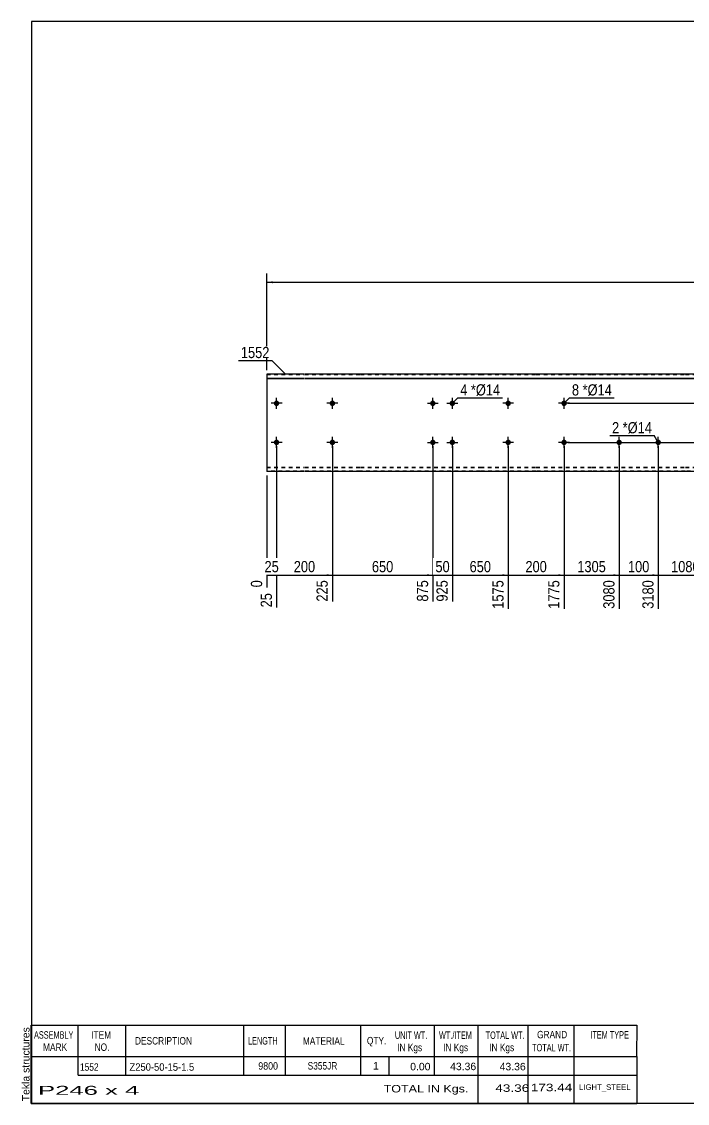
# Model space of a CAD drawing. Header units: millimetres. Extents: x -63 to 340, y -174 to 103.
# Drawn here: x -62.7 to 107.6, y -174.3 to 102.8 of the extents above; entities that cross this region are included whole.
import ezdxf

# ---------------------------------------------------------------- set-up
doc = ezdxf.new("R2010")
doc.units = ezdxf.units.MM
doc.linetypes.add('DXK_LINE_DOT1', pattern=[1.8814, 0.9407, -0.9407])
doc.styles.add('Arial', font='ARIAL.TTF', dxfattribs={"height": 0.2})
doc.styles.add('Arial Narrow', font='ARIALN.TTF', dxfattribs={"height": 0.2})

# ---------------------------------------------------------------- blocks, each defined once
blk = doc.blocks.new('Unknown-629092695-1872')
at = {"color": 5, "linetype": 'Continuous'}
for p, q in [((339.77, 102.75), (-60.23, 102.75)), ((-60.23, 102.75), (-60.23, -174.25)), ((339.77, -174.25), (339.77, 102.75)), ((-60.23, -174.25), (339.77, -174.25))]:
    blk.add_line(p, q, dxfattribs=at)
at = {"color": 174, "linetype": 'Continuous', "style": 'Arial'}
blk.add_text('Tekla structures', height=1.9102, rotation=90, dxfattribs=at).set_placement((-60.73, -173.75))
blk = doc.blocks.new('Part-629092695-1218 - 1203')
at = {"color": 2, "linetype": 'Continuous'}
for p, q in [((9.6, 12.5), (0, 12.5)), ((0, 12.5), (0, -12.5)), ((0, 11.44), (9.6, 11.44)), ((0, 11.33), (9.6, 11.33)), ((23.89, 12.5), (9.7, 12.5)), ((9.7, 11.44), (23.89, 11.44)), ((9.7, 11.33), (23.89, 11.33)), ((54.59, 12.5), (23.99, 12.5)), ((23.99, 11.44), (54.59, 11.44)), ((23.99, 11.33), (54.59, 11.33)), ((68.88, 12.5), (54.69, 12.5)), ((54.69, 11.44), (68.88, 11.44)), ((54.69, 11.33), (68.88, 11.33)), ((83.18, 12.5), (68.98, 12.5)), ((68.98, 11.44), (83.18, 11.44)), ((68.98, 11.33), (83.18, 11.33)), ((107.08, 12.5), (83.28, 12.5)), ((83.28, 11.44), (107.08, 11.44)), ((83.28, 11.33), (107.08, 11.33)), ((130.98, 12.5), (107.18, 12.5)), ((107.18, 11.44), (130.98, 11.44)), ((107.18, 11.33), (130.98, 11.33)), ((154.88, 12.5), (131.08, 12.5)), ((131.08, 11.44), (154.88, 11.44)), ((131.08, 11.33), (154.88, 11.33)), ((178.78, 12.5), (154.98, 12.5)), ((154.98, 11.44), (178.78, 11.44)), ((154.98, 11.33), (178.78, 11.33)), ((193.07, 12.5), (178.88, 12.5)), ((178.88, 11.44), (193.07, 11.44)), ((178.88, 11.33), (193.07, 11.33)), ((207.36, 12.5), (193.17, 12.5)), ((193.17, 11.44), (207.36, 11.44)), ((193.17, 11.33), (207.36, 11.33)), ((238.06, 12.5), (207.46, 12.5)), ((207.46, 11.44), (238.06, 11.44)), ((207.46, 11.33), (238.06, 11.33)), ((252.35, 12.5), (238.16, 12.5)), ((238.16, 11.44), (252.35, 11.44)), ((238.16, 11.33), (252.35, 11.33)), ((262.05, 12.5), (252.45, 12.5)), ((252.45, 11.44), (262.05, 11.44)), ((252.45, 11.33), (262.05, 11.33)), ((262.05, -12.5), (262.05, 12.5)), ((9.6, -12.5), (0, -12.5)), ((23.89, -12.5), (9.7, -12.5)), ((54.59, -12.5), (23.99, -12.5)), ((68.88, -12.5), (54.69, -12.5)), ((83.18, -12.5), (68.98, -12.5)), ((107.08, -12.5), (83.28, -12.5)), ((130.98, -12.5), (107.18, -12.5)), ((154.88, -12.5), (131.08, -12.5)), ((178.78, -12.5), (154.98, -12.5)), ((193.07, -12.5), (178.88, -12.5)), ((207.36, -12.5), (193.17, -12.5)), ((238.06, -12.5), (207.46, -12.5)), ((252.35, -12.5), (238.16, -12.5)), ((262.05, -12.5), (252.45, -12.5))]:
    blk.add_line(p, q, dxfattribs=at)
at = {"color": 7, "linetype": 'DXK_LINE_DOT1'}
for p, q in [((0, 12.35), (9.6, 12.35)), ((9.7, 12.35), (23.89, 12.35)), ((23.99, 12.35), (54.59, 12.35)), ((54.69, 12.35), (68.88, 12.35)), ((68.98, 12.35), (83.18, 12.35)), ((83.28, 12.35), (107.08, 12.35)), ((107.18, 12.35), (130.98, 12.35)), ((131.08, 12.35), (154.88, 12.35)), ((154.98, 12.35), (178.78, 12.35)), ((178.88, 12.35), (193.07, 12.35)), ((193.17, 12.35), (207.36, 12.35)), ((207.46, 12.35), (238.06, 12.35)), ((238.16, 12.35), (252.35, 12.35)), ((252.45, 12.35), (262.05, 12.35)), ((0, -11.33), (9.6, -11.33)), ((0, -11.44), (9.6, -11.44)), ((9.6, -12.35), (0, -12.35)), ((9.7, -11.33), (23.89, -11.33)), ((9.7, -11.44), (23.89, -11.44)), ((23.89, -12.35), (9.7, -12.35)), ((23.99, -11.33), (54.59, -11.33)), ((23.99, -11.44), (54.59, -11.44)), ((54.59, -12.35), (23.99, -12.35)), ((54.69, -11.33), (68.88, -11.33)), ((54.69, -11.44), (68.88, -11.44)), ((68.88, -12.35), (54.69, -12.35)), ((68.98, -11.33), (83.18, -11.33)), ((68.98, -11.44), (83.18, -11.44)), ((83.18, -12.35), (68.98, -12.35)), ((83.28, -11.33), (107.08, -11.33)), ((83.28, -11.44), (107.08, -11.44)), ((107.08, -12.35), (83.28, -12.35)), ((107.18, -11.33), (130.98, -11.33)), ((107.18, -11.44), (130.98, -11.44)), ((130.98, -12.35), (107.18, -12.35)), ((131.08, -11.33), (154.88, -11.33)), ((131.08, -11.44), (154.88, -11.44)), ((154.88, -12.35), (131.08, -12.35)), ((154.98, -11.33), (178.78, -11.33)), ((154.98, -11.44), (178.78, -11.44)), ((178.78, -12.35), (154.98, -12.35)), ((178.88, -11.33), (193.07, -11.33)), ((178.88, -11.44), (193.07, -11.44)), ((193.07, -12.35), (178.88, -12.35)), ((193.17, -11.33), (207.36, -11.33)), ((193.17, -11.44), (207.36, -11.44)), ((207.36, -12.35), (193.17, -12.35)), ((207.46, -11.33), (238.06, -11.33)), ((207.46, -11.44), (238.06, -11.44)), ((238.06, -12.35), (207.46, -12.35)), ((238.16, -11.33), (252.35, -11.33)), ((238.16, -11.44), (252.35, -11.44)), ((252.35, -12.35), (238.16, -12.35)), ((252.45, -11.33), (262.05, -11.33)), ((252.45, -11.44), (262.05, -11.44)), ((262.05, -12.35), (252.45, -12.35))]:
    blk.add_line(p, q, dxfattribs=at)
blk = doc.blocks.new('Bolt-629092695-1219 - 1203')
at = {"linetype": 'Continuous'}
for points in [[(90.18, -4.3, -1), (90.18, -5.7, -1)], [(100.18, -4.3, -1), (100.18, -5.7, -1)]]:
    blk.add_hatch(color=3, dxfattribs=at).paths.add_polyline_path(points)
at = {"color": 3, "linetype": 'Continuous'}
for p, q in [((88.78, -5), (91.58, -5)), ((90.18, -6.4), (90.18, -3.6)), ((98.78, -5), (101.58, -5)), ((100.18, -6.4), (100.18, -3.6))]:
    blk.add_line(p, q, dxfattribs=at)
blk = doc.blocks.new('Bolt-629092695-1225 - 1203')
at = {"linetype": 'Continuous'}
for points in [[(41.79, 5, -1), (43.19, 5, -1)], [(46.79, 5, -1), (48.19, 5, -1)], [(41.79, -5, -1), (43.19, -5, -1)], [(46.79, -5, -1), (48.19, -5, -1)]]:
    blk.add_hatch(color=3, dxfattribs=at).paths.add_polyline_path(points)
at = {"color": 3, "linetype": 'Continuous'}
for p, q in [((42.49, 3.6), (42.49, 6.4)), ((47.49, 3.6), (47.49, 6.4)), ((41.09, 5), (43.89, 5)), ((46.09, 5), (48.89, 5)), ((41.09, -5), (43.89, -5)), ((42.49, -6.4), (42.49, -3.6)), ((46.09, -5), (48.89, -5)), ((47.49, -6.4), (47.49, -3.6))]:
    blk.add_line(p, q, dxfattribs=at)
blk = doc.blocks.new('Bolt-629092695-1226 - 1203')
at = {"linetype": 'Continuous'}
for points in [[(16.09, 5, -1), (17.49, 5, -1)], [(61.08, 5, -1), (62.48, 5, -1)]]:
    blk.add_hatch(color=3, dxfattribs=at).paths.add_polyline_path(points)
at = {"color": 3, "linetype": 'Continuous'}
for p, q in [((16.79, 3.6), (16.79, 6.4)), ((61.78, 3.6), (61.78, 6.4)), ((18.19, 5), (15.39, 5)), ((63.18, 5), (60.38, 5))]:
    blk.add_line(p, q, dxfattribs=at)
blk = doc.blocks.new('Bolt-629092695-1227 - 1203')
at = {"linetype": 'Continuous'}
for points in [[(16.09, -5, -1), (17.49, -5, -1)], [(61.08, -5, -1), (62.48, -5, -1)]]:
    blk.add_hatch(color=3, dxfattribs=at).paths.add_polyline_path(points)
at = {"color": 3, "linetype": 'Continuous'}
for p, q in [((18.19, -5), (15.39, -5)), ((16.79, -6.4), (16.79, -3.6)), ((63.18, -5), (60.38, -5)), ((61.78, -6.4), (61.78, -3.6))]:
    blk.add_line(p, q, dxfattribs=at)
blk = doc.blocks.new('Bolt-629092695-1231 - 1203')
at = {"linetype": 'Continuous'}
for points in [[(1.8, 5, -1), (3.2, 5, -1)], [(75.38, 5, -1), (76.78, 5, -1)]]:
    blk.add_hatch(color=3, dxfattribs=at).paths.add_polyline_path(points)
at = {"color": 3, "linetype": 'Continuous'}
for p, q in [((2.5, 3.6), (2.5, 6.4)), ((76.08, 3.6), (76.08, 6.4)), ((3.9, 5), (1.1, 5)), ((77.48, 5), (74.68, 5))]:
    blk.add_line(p, q, dxfattribs=at)
blk = doc.blocks.new('Bolt-629092695-1232 - 1203')
at = {"linetype": 'Continuous'}
for points in [[(1.8, -5, -1), (3.2, -5, -1)], [(75.38, -5, -1), (76.78, -5, -1)]]:
    blk.add_hatch(color=3, dxfattribs=at).paths.add_polyline_path(points)
at = {"color": 3, "linetype": 'Continuous'}
for p, q in [((3.9, -5), (1.1, -5)), ((2.5, -6.4), (2.5, -3.6)), ((77.48, -5), (74.68, -5)), ((76.08, -6.4), (76.08, -3.6))]:
    blk.add_line(p, q, dxfattribs=at)
blk = doc.blocks.new('StraightDimension-629092695-1289 - 1203')
at = {"linetype": 'Continuous'}
blk.add_hatch(color=7, dxfattribs=at).paths.add_polyline_path([(88.68, -38.75), (90.18, -39), (88.68, -39.25)])
at = {"color": 7, "linetype": 'Continuous'}
for p, q in [((76.08, -6), (76.08, -47.61)), ((90.18, -6), (90.18, -47.61)), ((76.08, -39), (90.18, -39))]:
    blk.add_line(p, q, dxfattribs=at)
at = {"color": 0}
blk.add_wipeout([(87.38, -38.85), (87.38, -34.65), (78.87, -34.65), (78.87, -38.85)], dxfattribs=at)
at = {"color": 3, "style": 'Arial Narrow'}
blk.add_text('1305', height=2.863, dxfattribs=at).set_placement((79.47, -38.25))
at = {"color": 0, "linetype": 'Continuous'}
blk.add_wipeout([(89.58, -39.7), (85.38, -39.7), (85.38, -48.21), (89.58, -48.21)], dxfattribs=at)
at = {"color": 3, "linetype": 'Continuous', "style": 'Arial Narrow'}
blk.add_text('3080', height=2.863, rotation=90.0002, dxfattribs=at).set_placement((88.98, -47.61))
blk = doc.blocks.new('StraightDimension-629092695-1293 - 1203')
at = {"linetype": 'Continuous'}
blk.add_hatch(color=7, dxfattribs=at).paths.add_polyline_path([(40.99, -38.75), (42.49, -39), (40.99, -39.25)])
at = {"color": 7, "linetype": 'Continuous'}
for p, q in [((16.79, -6), (16.79, -45.78)), ((42.49, -6), (42.49, -45.78)), ((16.79, -39), (42.49, -39))]:
    blk.add_line(p, q, dxfattribs=at)
at = {"color": 0}
blk.add_wipeout([(32.98, -38.85), (32.98, -34.65), (26.3, -34.65), (26.3, -38.85)], dxfattribs=at)
at = {"color": 0, "linetype": 'Continuous'}
blk.add_wipeout([(41.89, -39.7), (37.69, -39.7), (37.69, -46.38), (41.89, -46.38)], dxfattribs=at)
at = {"color": 3, "style": 'Arial Narrow'}
blk.add_text('650', height=2.863, dxfattribs=at).set_placement((26.9, -38.25))
at = {"color": 3, "linetype": 'Continuous', "style": 'Arial Narrow'}
blk.add_text('875', height=2.863, rotation=90.0002, dxfattribs=at).set_placement((41.29, -45.78))
blk = doc.blocks.new('StraightDimension-629092695-1292 - 1203')
at = {"linetype": 'Continuous'}
blk.add_hatch(color=7, dxfattribs=at).paths.add_polyline_path([(45.99, -38.75), (47.49, -39), (45.99, -39.25)])
at = {"color": 7, "linetype": 'Continuous'}
for p, q in [((42.49, -6), (42.49, -45.78)), ((47.49, -6), (47.49, -45.78)), ((42.49, -39), (47.49, -39))]:
    blk.add_line(p, q, dxfattribs=at)
at = {"color": 0}
blk.add_wipeout([(47.42, -38.85), (47.42, -34.65), (42.56, -34.65), (42.56, -38.85)], dxfattribs=at)
at = {"color": 3, "style": 'Arial Narrow'}
blk.add_text('50', height=2.863, dxfattribs=at).set_placement((43.16, -38.25))
at = {"color": 0, "linetype": 'Continuous'}
blk.add_wipeout([(46.89, -39.7), (42.69, -39.7), (42.69, -46.38), (46.89, -46.38)], dxfattribs=at)
at = {"color": 3, "linetype": 'Continuous', "style": 'Arial Narrow'}
blk.add_text('925', height=2.863, rotation=90.0002, dxfattribs=at).set_placement((46.29, -45.78))
blk = doc.blocks.new('StraightDimension-629092695-1291 - 1203')
at = {"linetype": 'Continuous'}
blk.add_hatch(color=7, dxfattribs=at).paths.add_polyline_path([(60.28, -38.75), (61.78, -39), (60.28, -39.25)])
at = {"color": 7, "linetype": 'Continuous'}
for p, q in [((47.49, -6), (47.49, -45.78)), ((61.78, -6), (61.78, -47.61)), ((47.49, -39), (61.78, -39))]:
    blk.add_line(p, q, dxfattribs=at)
at = {"color": 0}
blk.add_wipeout([(57.98, -38.85), (57.98, -34.65), (51.3, -34.65), (51.3, -38.85)], dxfattribs=at)
at = {"color": 3, "style": 'Arial Narrow'}
blk.add_text('650', height=2.863, dxfattribs=at).set_placement((51.9, -38.25))
at = {"color": 0, "linetype": 'Continuous'}
blk.add_wipeout([(61.18, -39.7), (56.98, -39.7), (56.98, -48.21), (61.18, -48.21)], dxfattribs=at)
at = {"color": 3, "linetype": 'Continuous', "style": 'Arial Narrow'}
blk.add_text('1575', height=2.863, rotation=90.0002, dxfattribs=at).set_placement((60.58, -47.61))
blk = doc.blocks.new('StraightDimension-629092695-1290 - 1203')
at = {"linetype": 'Continuous'}
blk.add_hatch(color=7, dxfattribs=at).paths.add_polyline_path([(74.58, -38.75), (76.08, -39), (74.58, -39.25)])
at = {"color": 7, "linetype": 'Continuous'}
for p, q in [((61.78, -6), (61.78, -47.61)), ((76.08, -6), (76.08, -47.61)), ((61.78, -39), (76.08, -39))]:
    blk.add_line(p, q, dxfattribs=at)
at = {"color": 0}
blk.add_wipeout([(72.27, -38.85), (72.27, -34.65), (65.59, -34.65), (65.59, -38.85)], dxfattribs=at)
at = {"color": 3, "style": 'Arial Narrow'}
blk.add_text('200', height=2.863, dxfattribs=at).set_placement((66.19, -38.25))
at = {"color": 0, "linetype": 'Continuous'}
blk.add_wipeout([(75.48, -39.7), (71.28, -39.7), (71.28, -48.21), (75.48, -48.21)], dxfattribs=at)
at = {"color": 3, "linetype": 'Continuous', "style": 'Arial Narrow'}
blk.add_text('1775', height=2.863, rotation=90.0002, dxfattribs=at).set_placement((74.88, -47.61))
blk = doc.blocks.new('StraightDimension-629092695-1287 - 1203')
at = {"linetype": 'Continuous'}
blk.add_hatch(color=7, dxfattribs=at).paths.add_polyline_path([(112.58, -38.75), (114.08, -39), (112.58, -39.25)])
at = {"color": 7, "linetype": 'Continuous'}
for p, q in [((100.18, -6), (100.18, -47.61)), ((114.08, -6), (114.08, -47.61)), ((100.18, -39), (114.08, -39))]:
    blk.add_line(p, q, dxfattribs=at)
at = {"color": 0}
blk.add_wipeout([(111.38, -38.85), (111.38, -34.65), (102.87, -34.65), (102.87, -38.85)], dxfattribs=at)
at = {"color": 3, "style": 'Arial Narrow'}
blk.add_text('1080', height=2.863, dxfattribs=at).set_placement((103.47, -38.25))
at = {"color": 0, "linetype": 'Continuous'}
blk.add_wipeout([(113.48, -39.7), (109.28, -39.7), (109.28, -48.21), (113.48, -48.21)], dxfattribs=at)
at = {"color": 3, "linetype": 'Continuous', "style": 'Arial Narrow'}
blk.add_text('4260', height=2.863, rotation=90.0002, dxfattribs=at).set_placement((112.88, -47.61))
blk = doc.blocks.new('StraightDimension-629092695-1288 - 1203')
at = {"linetype": 'Continuous'}
blk.add_hatch(color=7, dxfattribs=at).paths.add_polyline_path([(98.68, -38.75), (100.18, -39), (98.68, -39.25)])
at = {"color": 7, "linetype": 'Continuous'}
for p, q in [((90.18, -6), (90.18, -47.61)), ((100.18, -6), (100.18, -47.61)), ((90.18, -39), (100.18, -39))]:
    blk.add_line(p, q, dxfattribs=at)
at = {"color": 0}
blk.add_wipeout([(98.52, -38.85), (98.52, -34.65), (91.83, -34.65), (91.83, -38.85)], dxfattribs=at)
at = {"color": 3, "style": 'Arial Narrow'}
blk.add_text('100', height=2.863, dxfattribs=at).set_placement((92.43, -38.25))
at = {"color": 0, "linetype": 'Continuous'}
blk.add_wipeout([(99.58, -39.7), (95.38, -39.7), (95.38, -48.21), (99.58, -48.21)], dxfattribs=at)
at = {"color": 3, "linetype": 'Continuous', "style": 'Arial Narrow'}
blk.add_text('3180', height=2.863, rotation=90.0002, dxfattribs=at).set_placement((98.98, -47.61))
blk = doc.blocks.new('StraightDimension-629092695-1294 - 1203')
at = {"linetype": 'Continuous'}
blk.add_hatch(color=7, dxfattribs=at).paths.add_polyline_path([(15.29, -38.75), (16.79, -39), (15.29, -39.25)])
at = {"color": 7, "linetype": 'Continuous'}
for p, q in [((2.5, -6), (2.5, -47.26)), ((16.79, -6), (16.79, -45.78)), ((2.5, -39), (16.79, -39))]:
    blk.add_line(p, q, dxfattribs=at)
at = {"color": 0}
blk.add_wipeout([(12.99, -38.85), (12.99, -34.65), (6.3, -34.65), (6.3, -38.85)], dxfattribs=at)
at = {"color": 3, "style": 'Arial Narrow'}
blk.add_text('200', height=2.863, dxfattribs=at).set_placement((6.9, -38.25))
at = {"color": 0, "linetype": 'Continuous'}
blk.add_wipeout([(16.19, -39.7), (11.99, -39.7), (11.99, -46.38), (16.19, -46.38)], dxfattribs=at)
at = {"color": 3, "linetype": 'Continuous', "style": 'Arial Narrow'}
blk.add_text('225', height=2.863, rotation=90.0002, dxfattribs=at).set_placement((15.59, -45.78))
blk = doc.blocks.new('StraightDimension-629092695-1295 - 1203')
at = {"linetype": 'Continuous'}
blk.add_hatch(color=7, dxfattribs=at).paths.add_polyline_path([(1, -38.75), (2.5, -39), (1, -39.25)])
at = {"color": 7, "linetype": 'Continuous'}
for p, q in [((2.5, -6), (2.5, -47.26)), ((0, -13.5), (0, -42.13)), ((0, -39), (2.5, -39))]:
    blk.add_line(p, q, dxfattribs=at)
at = {"color": 0}
blk.add_wipeout([(3.68, -38.85), (3.68, -34.65), (-1.18, -34.65), (-1.18, -38.85)], dxfattribs=at)
at = {"color": 0, "linetype": 'Continuous'}
blk.add_wipeout([(1.9, -43), (-2.3, -43), (-2.3, -47.86), (1.9, -47.86)], dxfattribs=at)
at = {"color": 3, "style": 'Arial Narrow'}
blk.add_text('25', height=2.863, dxfattribs=at).set_placement((-0.58, -38.25))
at = {"color": 0, "linetype": 'Continuous'}
blk.add_wipeout([(-0.6, -39.7), (-4.8, -39.7), (-4.8, -42.73), (-0.6, -42.73)], dxfattribs=at)
at = {"color": 3, "linetype": 'Continuous', "style": 'Arial Narrow'}
for s, height, p in [('0', 2.86, (-1.2, -42.13)), ('25', 2.863, (1.3, -47.26))]:
    blk.add_text(s, height=height, rotation=90.0002, dxfattribs=at).set_placement(p)
blk = doc.blocks.new('StraightDimension-629092695-1376 - 1203')
at = {"linetype": 'Continuous'}
for points in [[(272.75, 11), (273, 12.5), (273.25, 11)], [(273.25, 6.5), (273, 5), (272.75, 6.5)]]:
    blk.add_hatch(color=7, dxfattribs=at).paths.add_polyline_path(points)
at = {"color": 7, "linetype": 'Continuous'}
for p, q in [((263.05, 12.5), (275.4, 12.5)), ((273, 5), (273, 12.5)), ((77.08, 5), (275.4, 5))]:
    blk.add_line(p, q, dxfattribs=at)
at = {"color": 0}
blk.add_wipeout([(272.85, 11.18), (268.65, 11.18), (268.65, 6.32), (272.85, 6.32)], dxfattribs=at)
at = {"color": 3, "style": 'Arial Narrow'}
blk.add_text('75', height=2.863, rotation=90.0002, dxfattribs=at).set_placement((272.25, 6.92))
blk = doc.blocks.new('StraightDimension-629092695-1377 - 1203')
at = {"linetype": 'Continuous'}
for points in [[(272.75, 3.5), (273, 5), (273.25, 3.5)], [(273.25, -3.5), (273, -5), (272.75, -3.5)]]:
    blk.add_hatch(color=7, dxfattribs=at).paths.add_polyline_path(points)
at = {"color": 7, "linetype": 'Continuous'}
for p, q in [((77.08, 5), (275.4, 5)), ((273, -5), (273, 5)), ((77.08, -5), (275.4, -5))]:
    blk.add_line(p, q, dxfattribs=at)
at = {"color": 0}
blk.add_wipeout([(272.85, 3.34), (268.65, 3.34), (268.65, -3.34), (272.85, -3.34)], dxfattribs=at)
at = {"color": 3, "style": 'Arial Narrow'}
blk.add_text('100', height=2.863, rotation=90.0002, dxfattribs=at).set_placement((272.25, -2.74))
blk = doc.blocks.new('StraightDimension-629092695-1378 - 1203')
at = {"linetype": 'Continuous'}
for points in [[(272.75, -6.5), (273, -5), (273.25, -6.5)], [(273.25, -11), (273, -12.5), (272.75, -11)]]:
    blk.add_hatch(color=7, dxfattribs=at).paths.add_polyline_path(points)
at = {"color": 7, "linetype": 'Continuous'}
for p, q in [((77.08, -5), (275.4, -5)), ((273, -12.5), (273, -5)), ((263.05, -12.5), (275.4, -12.5))]:
    blk.add_line(p, q, dxfattribs=at)
at = {"color": 0}
blk.add_wipeout([(272.85, -6.32), (268.65, -6.32), (268.65, -11.18), (272.85, -11.18)], dxfattribs=at)
at = {"color": 3, "style": 'Arial Narrow'}
blk.add_text('75', height=2.863, rotation=90.0002, dxfattribs=at).set_placement((272.25, -10.58))
blk = doc.blocks.new('StraightDimension-629092695-1402 - 1203')
at = {"linetype": 'Continuous'}
for points in [[(1.5, 35.75), (0, 36), (1.5, 36.25)], [(260.55, 36.25), (262.05, 36), (260.55, 35.75)]]:
    blk.add_hatch(color=7, dxfattribs=at).paths.add_polyline_path(points)
at = {"color": 7, "linetype": 'Continuous'}
for p, q in [((0, 13.5), (0, 38.25)), ((262.05, 13.5), (262.05, 38.25)), ((0, 36), (262.05, 36))]:
    blk.add_line(p, q, dxfattribs=at)
at = {"color": 0}
blk.add_wipeout([(135.28, 36.15), (135.28, 40.35), (126.77, 40.35), (126.77, 36.15)], dxfattribs=at)
at = {"color": 3, "style": 'Arial Narrow'}
blk.add_text('9800', height=2.863, dxfattribs=at).set_placement((127.37, 36.75))
blk = doc.blocks.new('CBS_BOM-629092695-1940')
at = {"color": 7, "linetype": 'Continuous'}
for p, q in [((-60.26, -162.28), (-60.26, -154.28)), ((-60.25, -154.28), (94.67, -154.28)), ((-48.26, -162.28), (-48.26, -154.28)), ((-36.07, -162.28), (-36.07, -154.28)), ((-5.9, -162.28), (-5.9, -154.28)), ((4.78, -162.28), (4.78, -154.28)), ((24.09, -162.28), (24.09, -154.28)), ((42.9, -162.28), (42.9, -154.28)), ((54.11, -162.28), (54.11, -154.28)), ((66.89, -162.28), (66.89, -154.28)), ((78.64, -162.28), (78.64, -154.28)), ((94.67, -154.29), (94.66, -162.27)), ((-60.26, -162.28), (94.67, -162.28)), ((-60.26, -167.08), (-60.26, -162.28)), ((-48.26, -167.08), (-48.26, -162.28)), ((-36.07, -167.08), (-36.07, -162.28)), ((-5.9, -167.08), (-5.9, -162.28)), ((4.78, -167.08), (4.78, -162.28)), ((24.09, -167.08), (24.09, -162.28)), ((31.36, -167.08), (31.36, -162.28)), ((42.9, -167.08), (42.9, -162.28)), ((54.11, -167.08), (54.11, -162.28)), ((66.89, -167.08), (66.89, -162.28)), ((78.66, -167.08), (78.66, -162.28)), ((94.67, -162.28), (94.67, -167.08)), ((-60.26, -174.28), (-60.26, -167.1)), ((-48.26, -167.08), (94.67, -167.08)), ((54.11, -174.28), (54.11, -167.1)), ((66.89, -174.28), (66.89, -167.1)), ((78.7, -174.28), (78.7, -167.1)), ((94.67, -167.08), (94.67, -174.28)), ((-60.26, -174.28), (94.67, -174.28))]:
    blk.add_line(p, q, dxfattribs=at)
at = {"color": 3, "linetype": 'Continuous', "style": 'Arial'}
for s, height, width, p in [('ASSEMBLY', 1.91, 0.7, (-59.57, -157.71)), ('ITEM', 1.91, 0.8, (-44.93, -157.71)), ('DESCRIPTION', 1.9102, 0.8, (-33.74, -159.21)), ('LENGTH', 1.91, 0.7, (-4.8, -159.21)), ('MATERIAL', 1.91, 0.8, (9.23, -159.26)), ('QTY.', 1.91, 0.8, (25.62, -159.18)), ('UNIT WT.', 1.91, 0.7, (32.79, -157.78)), ('WT./ITEM', 1.91, 0.7, (44.08, -157.78)), ('TOTAL WT.', 1.91, 0.7, (56.01, -157.78)), ('GRAND', 1.91, 0.8, (69.17, -157.62)), ('ITEM TYPE', 1.91, 0.7, (82.8, -157.7)), ('MARK', 1.91, 0.8, (-57.26, -160.84)), ('NO.', 1.91, 0.8, (-44.07, -160.84)), ('IN Kgs', 1.91, 0.8, (33.36, -160.92)), ('IN Kgs', 1.91, 0.8, (45.12, -160.92)), ('IN Kgs', 1.91, 0.8, (56.91, -160.92)), ('TOTAL WT.', 1.91, 0.7, (67.91, -160.96))]:
    blk.add_text(s, height=height, dxfattribs=dict(at, width=width)).set_placement(p)
at = {"color": 7, "linetype": 'Continuous', "style": 'Arial'}
for s, height, width, p in [('1552', 1.91, 0.8, (-47.8, -165.93)), ('Z250-50-15-1.5', 1.9102, 0.9, (-35.13, -165.93)), ('9800', 1.91, 0.85, (-2.18, -165.65)), ('S355JR', 1.91, 0.8, (10.46, -165.62))]:
    blk.add_text(s, height=height, dxfattribs=dict(at, width=width)).set_placement(p)
for s, p in [('1', (27.18, -165.62)), ('0.00', (36.7, -165.81)), ('43.36', (46.91, -165.78)), ('43.36', (59.59, -165.81))]:
    blk.add_text(s, height=1.91, dxfattribs=at).set_placement(p)
at = {"color": 6, "linetype": 'Continuous', "style": 'Arial'}
for s, height, width, p in [('P246 x 4', 2.292, 2.05, (-58.54, -172.09)), ('TOTAL IN Kgs.', 1.9102, 1.2, (29.9, -171.48)), ('43.36', 1.91, 1.3, (58.49, -171.33)), ('173.44', 1.91, 1.3, (67.57, -171.17))]:
    blk.add_text(s, height=height, dxfattribs=dict(at, width=width)).set_placement(p)
blk.add_text('LIGHT_STEEL', height=1.4135, dxfattribs=at).set_placement((79.92, -170.83))
blk = doc.blocks.new('Mark-629092695-1405 - 1203')
at = {"color": 0}
blk.add_wipeout([(0.69, 16.59), (0.69, 19.59), (-6.63, 19.59), (-6.63, 16.59)], dxfattribs=at)
blk.add_wipeout([(0.69, 16.59), (0.69, 19.59), (-6.63, 19.59), (-6.63, 16.59)], dxfattribs=at)
at = {"color": 7, "linetype": 'Continuous'}
for p in [(-7.23, 15.99), (4.82, 12.45)]:
    blk.add_line(p, (1.29, 15.99), dxfattribs=at)
at = {"color": 3, "style": 'Arial Narrow'}
blk.add_text('1552', height=2.863, dxfattribs=at).set_placement((-6.63, 16.59))
blk = doc.blocks.new('MarkSet-629092695-1427 - 1203')
at = {"color": 0}
blk.add_wipeout([(79.92, 7.01), (79.92, 10.01), (78.09, 10.01), (78.09, 7.01)], dxfattribs=at)
blk.add_wipeout([(79.92, 7.01), (79.92, 10.01), (78.09, 10.01), (78.09, 7.01)], dxfattribs=at)
at = {"color": 7, "linetype": 'Continuous'}
blk.add_line((76.08, 5), (77.49, 6.41), dxfattribs=at)
at = {"color": 0}
blk.add_wipeout([(82.1, 7.01), (82.1, 10.01), (80.82, 10.01), (80.82, 7.01)], dxfattribs=at)
blk.add_wipeout([(82.1, 7.01), (82.1, 10.01), (80.82, 10.01), (80.82, 7.01)], dxfattribs=at)
at = {"color": 3, "style": 'Arial Narrow'}
blk.add_text('8', height=2.86, dxfattribs=at).set_placement((78.09, 7.01))
at = {"color": 0}
blk.add_wipeout([(88.31, 7.01), (88.31, 10.01), (82.1, 10.01), (82.1, 7.01)], dxfattribs=at)
blk.add_wipeout([(88.31, 7.01), (88.31, 10.01), (82.1, 10.01), (82.1, 7.01)], dxfattribs=at)
at = {"color": 7, "linetype": 'Continuous'}
blk.add_line((77.49, 6.41), (88.91, 6.41), dxfattribs=at)
at = {"color": 3, "style": 'Arial Narrow'}
for s, height, p in [('*', 2.86, (80.82, 7.01)), ('Ø14', 2.863, (82.1, 7.01))]:
    blk.add_text(s, height=height, dxfattribs=at).set_placement(p)
blk = doc.blocks.new('Mark-629092695-1432 - 1203')
at = {"color": 0}
blk.add_wipeout([(90.18, -2.67), (90.18, 0.33), (88.36, 0.33), (88.36, -2.67)], dxfattribs=at)
blk.add_wipeout([(90.18, -2.67), (90.18, 0.33), (88.36, 0.33), (88.36, -2.67)], dxfattribs=at)
blk.add_wipeout([(92.36, -2.67), (92.36, 0.33), (91.08, 0.33), (91.08, -2.67)], dxfattribs=at)
blk.add_wipeout([(92.36, -2.67), (92.36, 0.33), (91.08, 0.33), (91.08, -2.67)], dxfattribs=at)
at = {"color": 3, "style": 'Arial Narrow'}
blk.add_text('2', height=2.86, dxfattribs=at).set_placement((88.36, -2.67))
at = {"color": 0}
blk.add_wipeout([(98.58, -2.67), (98.58, 0.33), (92.36, 0.33), (92.36, -2.67)], dxfattribs=at)
blk.add_wipeout([(98.58, -2.67), (98.58, 0.33), (92.36, 0.33), (92.36, -2.67)], dxfattribs=at)
at = {"color": 7, "linetype": 'Continuous'}
for p in [(87.76, -3.27), (100.18, -5)]:
    blk.add_line(p, (99.18, -3.27), dxfattribs=at)
at = {"color": 3, "style": 'Arial Narrow'}
for s, height, p in [('*', 2.86, (91.08, -2.67)), ('Ø14', 2.863, (92.36, -2.67))]:
    blk.add_text(s, height=height, dxfattribs=at).set_placement(p)
blk = doc.blocks.new('Mark-629092695-1436 - 1203')
at = {"color": 0}
blk.add_wipeout([(51.33, 7.01), (51.33, 10.01), (49.51, 10.01), (49.51, 7.01)], dxfattribs=at)
blk.add_wipeout([(51.33, 7.01), (51.33, 10.01), (49.51, 10.01), (49.51, 7.01)], dxfattribs=at)
at = {"color": 7, "linetype": 'Continuous'}
blk.add_line((47.49, 5), (48.91, 6.41), dxfattribs=at)
at = {"color": 0}
blk.add_wipeout([(53.51, 7.01), (53.51, 10.01), (52.23, 10.01), (52.23, 7.01)], dxfattribs=at)
blk.add_wipeout([(53.51, 7.01), (53.51, 10.01), (52.23, 10.01), (52.23, 7.01)], dxfattribs=at)
at = {"color": 3, "style": 'Arial Narrow'}
blk.add_text('4', height=2.86, dxfattribs=at).set_placement((49.51, 7.01))
at = {"color": 0}
blk.add_wipeout([(59.72, 7.01), (59.72, 10.01), (53.51, 10.01), (53.51, 7.01)], dxfattribs=at)
blk.add_wipeout([(59.72, 7.01), (59.72, 10.01), (53.51, 10.01), (53.51, 7.01)], dxfattribs=at)
at = {"color": 7, "linetype": 'Continuous'}
blk.add_line((48.91, 6.41), (60.32, 6.41), dxfattribs=at)
at = {"color": 3, "style": 'Arial Narrow'}
for s, height, p in [('*', 2.86, (52.23, 7.01)), ('Ø14', 2.863, (53.51, 7.01))]:
    blk.add_text(s, height=height, dxfattribs=at).set_placement(p)

msp = doc.modelspace()

# ---------------------------------------------------------------- block references
for name in ['Unknown-629092695-1872', 'Part-629092695-1218 - 1203', 'Bolt-629092695-1231 - 1203', 'Bolt-629092695-1226 - 1203', 'Bolt-629092695-1225 - 1203', 'Bolt-629092695-1232 - 1203', 'Bolt-629092695-1227 - 1203', 'Bolt-629092695-1219 - 1203', 'CBS_BOM-629092695-1940']:
    msp.add_blockref(name, (0, 0))

# ---------------------------------------------------------------- next in the draw order: block references
for name in ['StraightDimension-629092695-1376 - 1203', 'Mark-629092695-1436 - 1203', 'StraightDimension-629092695-1293 - 1203', 'StraightDimension-629092695-1289 - 1203', 'StraightDimension-629092695-1287 - 1203']:
    msp.add_blockref(name, (0, 0))

# ---------------------------------------------------------------- next in the draw order: block references
for name in ['StraightDimension-629092695-1402 - 1203', 'StraightDimension-629092695-1294 - 1203', 'StraightDimension-629092695-1292 - 1203', 'StraightDimension-629092695-1288 - 1203']:
    msp.add_blockref(name, (0, 0))

# ---------------------------------------------------------------- next in the draw order: block references
for name in ['Mark-629092695-1405 - 1203', 'StraightDimension-629092695-1295 - 1203', 'StraightDimension-629092695-1291 - 1203']:
    msp.add_blockref(name, (0, 0))

# ---------------------------------------------------------------- next in the draw order: block references
msp.add_blockref('StraightDimension-629092695-1290 - 1203', (0, 0))

# ---------------------------------------------------------------- next in the draw order: block references
msp.add_blockref('StraightDimension-629092695-1377 - 1203', (0, 0))

# ---------------------------------------------------------------- next in the draw order: block references
for name in ['MarkSet-629092695-1427 - 1203', 'StraightDimension-629092695-1378 - 1203']:
    msp.add_blockref(name, (0, 0))

# ---------------------------------------------------------------- next in the draw order: block references
msp.add_blockref('Mark-629092695-1432 - 1203', (0, 0))

doc.saveas('drawing.dxf')
